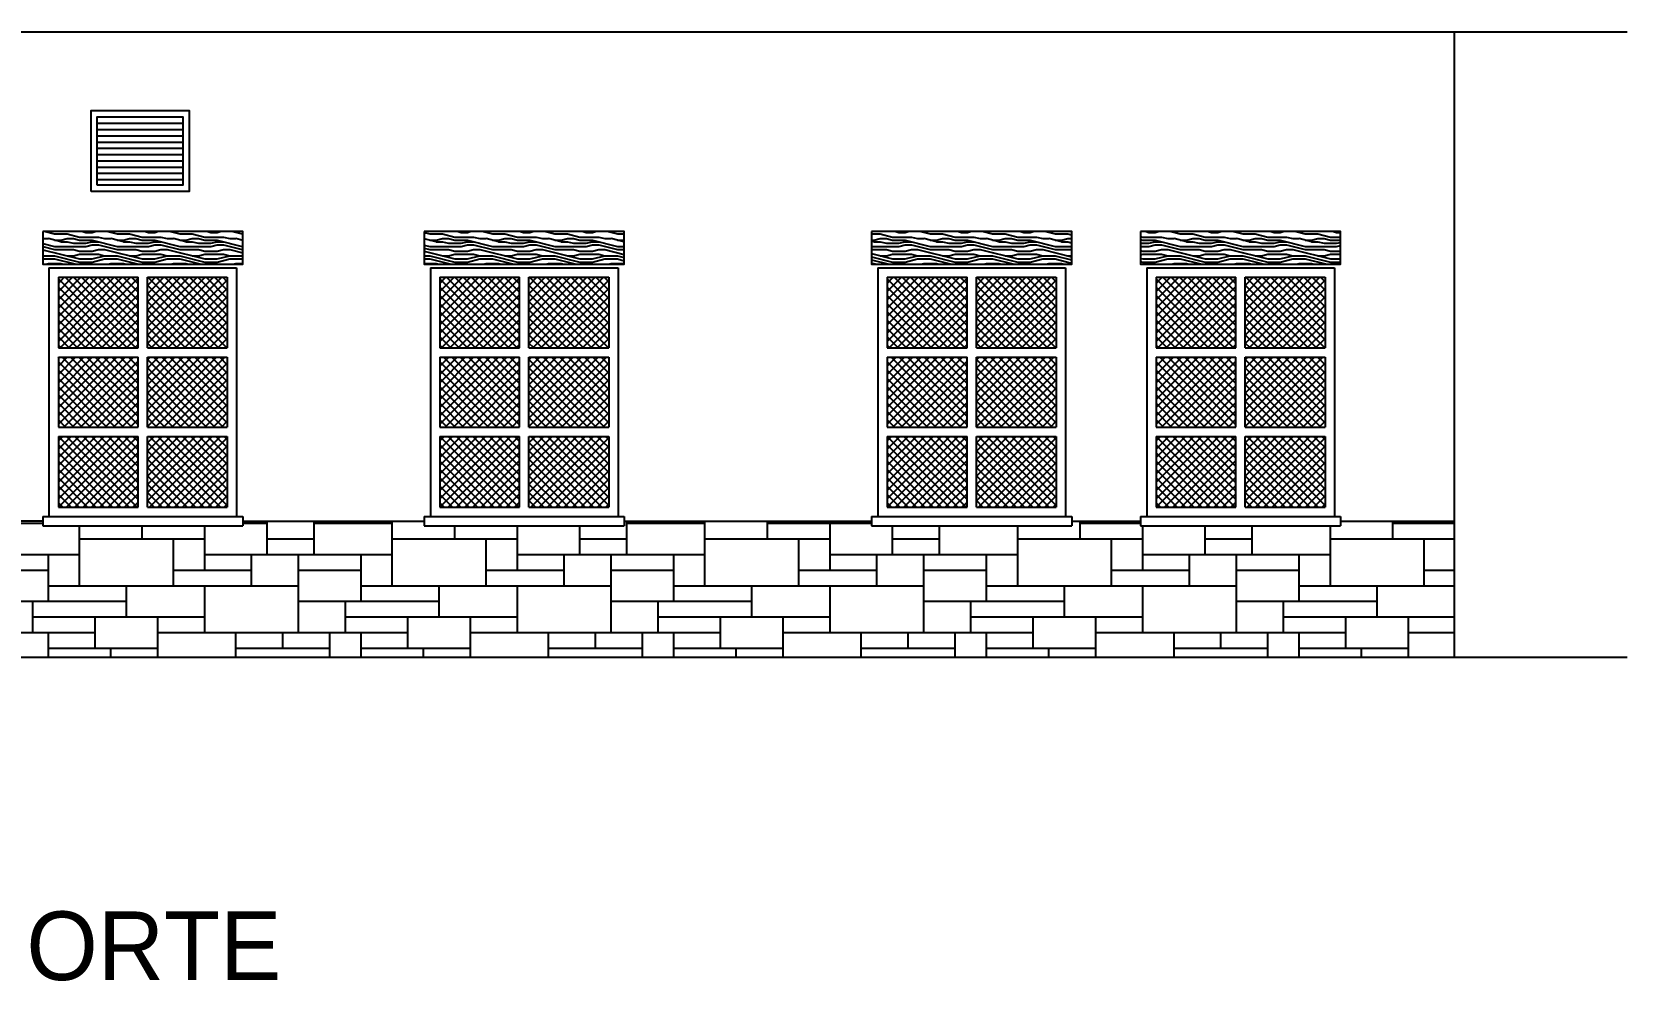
# Model space of a CAD drawing. Extents: x 33.7 to 63.4, y -76.7 to 11.5.
# Drawn here: x 46.79 to 56.99, y -3.28 to 2.79 of the extents above; entities that cross this region are included whole.
import ezdxf

# ---------------------------------------------------------------- set-up
doc = ezdxf.new("R2010")
doc.units = 0
doc.header["$LTSCALE"] = 0.375
doc.layers.get('0').update_dxf_attribs({"linetype": 'CONTINUOUS'})
for name, color, linetype in [('AUX', 7, 'CONTINUOUS'), ('CARPINTERIA', 44, 'CONTINUOUS'), ('COTAS', 2, 'CONTINUOUS'), ('MUROS', 3, 'CONTINUOUS'), ('TEXTOS', 2, 'CONTINUOUS'), ('TRAMAS', 252, 'CONTINUOUS')]:
    doc.layers.add(name, color=color, linetype=linetype)
doc.styles.add('SANSSERIF', font='UNIV.SHX')

# ---------------------------------------------------------------- blocks, each defined once
blk = doc.blocks.new('*X34')
at = {"color": 0}
for p, q in [((150.308, 136.254), (150.717, 136.664)), ((150.308, 136.307), (150.664, 136.664)), ((150.308, 136.36), (150.611, 136.664)), ((150.308, 136.413), (150.558, 136.664)), ((150.308, 136.466), (150.505, 136.664)), ((150.308, 136.519), (150.452, 136.664)), ((150.308, 136.572), (150.399, 136.664)), ((150.308, 136.625), (150.346, 136.664)), ((150.749, 136.212), (150.308, 136.654)), ((150.319, 136.212), (150.77, 136.664)), ((150.803, 136.212), (150.351, 136.664)), ((150.372, 136.212), (150.818, 136.658)), ((150.818, 136.25), (150.404, 136.664)), ((150.818, 136.303), (150.457, 136.664)), ((150.818, 136.356), (150.51, 136.664)), ((150.818, 136.409), (150.563, 136.664)), ((150.818, 136.462), (150.616, 136.664)), ((150.818, 136.515), (150.669, 136.664)), ((150.818, 136.568), (150.722, 136.664)), ((150.818, 136.621), (150.775, 136.664)), ((150.878, 136.241), (151.301, 136.664)), ((150.878, 136.294), (151.248, 136.664)), ((150.878, 136.347), (151.195, 136.664)), ((150.878, 136.4), (151.142, 136.664)), ((150.878, 136.453), (151.089, 136.664)), ((150.878, 136.506), (151.035, 136.664)), ((150.878, 136.559), (150.982, 136.664)), ((150.878, 136.612), (150.929, 136.664)), ((151.333, 136.212), (150.881, 136.664)), ((150.902, 136.212), (151.354, 136.664)), ((151.386, 136.212), (150.934, 136.664)), ((150.955, 136.212), (151.388, 136.645)), ((151.388, 136.263), (150.988, 136.664)), ((151.388, 136.316), (151.041, 136.664)), ((151.388, 136.369), (151.094, 136.664)), ((151.388, 136.422), (151.147, 136.664)), ((151.388, 136.475), (151.2, 136.664)), ((151.388, 136.528), (151.253, 136.664)), ((151.388, 136.581), (151.306, 136.664)), ((151.388, 136.634), (151.359, 136.664)), ((150.696, 136.212), (150.308, 136.601)), ((150.643, 136.212), (150.308, 136.548)), ((150.425, 136.212), (150.818, 136.605)), ((150.478, 136.212), (150.818, 136.552)), ((151.28, 136.212), (150.878, 136.614)), ((151.227, 136.212), (150.878, 136.561)), ((151.008, 136.212), (151.388, 136.592)), ((151.061, 136.212), (151.388, 136.539)), ((150.59, 136.212), (150.308, 136.495)), ((150.537, 136.212), (150.308, 136.442)), ((150.531, 136.212), (150.818, 136.499)), ((150.584, 136.212), (150.818, 136.446)), ((151.174, 136.212), (150.878, 136.508)), ((151.121, 136.212), (150.878, 136.455)), ((151.114, 136.212), (151.388, 136.486)), ((151.167, 136.212), (151.388, 136.433)), ((150.484, 136.212), (150.308, 136.389)), ((150.431, 136.212), (150.308, 136.336)), ((150.637, 136.212), (150.818, 136.393)), ((150.69, 136.212), (150.818, 136.34)), ((151.068, 136.212), (150.878, 136.402)), ((151.015, 136.212), (150.878, 136.349)), ((151.22, 136.212), (151.388, 136.379)), ((151.274, 136.212), (151.388, 136.326)), ((150.378, 136.212), (150.308, 136.283)), ((150.325, 136.212), (150.308, 136.23)), ((150.743, 136.212), (150.818, 136.287)), ((150.796, 136.212), (150.818, 136.234)), ((150.962, 136.212), (150.878, 136.296)), ((150.909, 136.212), (150.878, 136.243)), ((151.327, 136.212), (151.388, 136.273)), ((151.38, 136.212), (151.388, 136.22)), ((150.308, 135.724), (150.736, 136.152)), ((150.308, 135.777), (150.683, 136.152)), ((150.308, 135.83), (150.63, 136.152)), ((150.308, 135.883), (150.577, 136.152)), ((150.308, 135.936), (150.524, 136.152)), ((150.308, 135.989), (150.471, 136.152)), ((150.308, 136.042), (150.418, 136.152)), ((150.308, 136.095), (150.365, 136.152)), ((150.308, 136.148), (150.312, 136.152)), ((150.725, 135.706), (150.308, 136.123)), ((150.778, 135.706), (150.332, 136.152)), ((150.343, 135.706), (150.789, 136.152)), ((150.818, 135.72), (150.385, 136.152)), ((150.396, 135.706), (150.818, 136.128)), ((150.818, 135.773), (150.438, 136.152)), ((150.818, 135.826), (150.491, 136.152)), ((150.818, 135.879), (150.544, 136.152)), ((150.818, 135.932), (150.597, 136.152)), ((150.818, 135.985), (150.65, 136.152)), ((150.818, 136.038), (150.703, 136.152)), ((150.818, 136.091), (150.756, 136.152)), ((150.818, 136.144), (150.809, 136.152)), ((150.878, 135.976), (151.054, 136.152)), ((150.878, 136.029), (151.001, 136.152)), ((150.878, 136.082), (150.948, 136.152)), ((150.878, 136.135), (150.895, 136.152)), ((150.878, 135.923), (151.107, 136.152)), ((150.878, 135.869), (151.16, 136.152)), ((150.878, 135.816), (151.214, 136.152)), ((150.878, 135.763), (151.267, 136.152)), ((150.878, 135.71), (151.32, 136.152)), ((151.308, 135.706), (150.878, 136.137)), ((151.362, 135.706), (150.916, 136.152)), ((150.927, 135.706), (151.373, 136.152)), ((151.388, 135.733), (150.969, 136.152)), ((150.98, 135.706), (151.388, 136.114)), ((151.388, 135.786), (151.022, 136.152)), ((151.388, 135.839), (151.075, 136.152)), ((151.388, 135.892), (151.128, 136.152)), ((151.388, 135.945), (151.181, 136.152)), ((151.388, 135.998), (151.234, 136.152)), ((151.388, 136.051), (151.287, 136.152)), ((151.388, 136.104), (151.34, 136.152)), ((150.672, 135.706), (150.308, 136.07)), ((150.619, 135.706), (150.308, 136.017)), ((150.449, 135.706), (150.818, 136.075)), ((150.502, 135.706), (150.818, 136.022)), ((151.255, 135.706), (150.878, 136.084)), ((151.202, 135.706), (150.878, 136.031)), ((151.033, 135.706), (151.388, 136.061)), ((150.566, 135.706), (150.308, 135.964)), ((150.513, 135.706), (150.308, 135.911)), ((150.555, 135.706), (150.818, 135.969)), ((150.608, 135.706), (150.818, 135.916)), ((151.149, 135.706), (150.878, 135.978)), ((151.096, 135.706), (150.878, 135.925)), ((151.086, 135.706), (151.388, 136.008)), ((151.139, 135.706), (151.388, 135.955)), ((150.46, 135.706), (150.308, 135.858)), ((150.661, 135.706), (150.818, 135.863)), ((150.714, 135.706), (150.818, 135.809)), ((151.043, 135.706), (150.878, 135.872)), ((150.99, 135.706), (150.878, 135.819)), ((151.192, 135.706), (151.388, 135.902)), ((151.245, 135.706), (151.388, 135.849)), ((150.407, 135.706), (150.308, 135.805)), ((150.354, 135.706), (150.308, 135.752)), ((150.768, 135.706), (150.818, 135.756)), ((150.937, 135.706), (150.878, 135.766)), ((150.884, 135.706), (150.878, 135.713)), ((151.298, 135.706), (151.388, 135.796)), ((151.351, 135.706), (151.388, 135.743)), ((150.308, 135.406), (150.548, 135.646)), ((150.308, 135.459), (150.495, 135.646)), ((150.308, 135.512), (150.442, 135.646)), ((150.308, 135.565), (150.389, 135.646)), ((150.308, 135.618), (150.336, 135.646)), ((150.308, 135.353), (150.601, 135.646)), ((150.308, 135.299), (150.654, 135.646)), ((150.308, 135.246), (150.708, 135.646)), ((150.308, 135.193), (150.761, 135.646)), ((150.76, 135.194), (150.308, 135.646)), ((150.361, 135.194), (150.814, 135.646)), ((150.813, 135.194), (150.361, 135.646)), ((150.818, 135.242), (150.414, 135.646)), ((150.818, 135.295), (150.467, 135.646)), ((150.818, 135.348), (150.52, 135.646)), ((150.818, 135.401), (150.573, 135.646)), ((150.818, 135.454), (150.626, 135.646)), ((150.818, 135.507), (150.679, 135.646)), ((150.818, 135.56), (150.732, 135.646)), ((150.818, 135.613), (150.785, 135.646)), ((150.878, 135.604), (150.92, 135.646)), ((150.878, 135.551), (150.973, 135.646)), ((150.878, 135.498), (151.026, 135.646)), ((150.878, 135.445), (151.079, 135.646)), ((150.878, 135.392), (151.132, 135.646)), ((150.878, 135.339), (151.185, 135.646)), ((150.878, 135.286), (151.238, 135.646)), ((150.878, 135.233), (151.291, 135.646)), ((151.291, 135.194), (150.878, 135.606)), ((150.891, 135.194), (151.344, 135.646)), ((151.344, 135.194), (150.891, 135.646)), ((151.388, 135.203), (150.944, 135.646)), ((150.944, 135.194), (151.388, 135.637)), ((151.388, 135.256), (150.997, 135.646)), ((151.388, 135.309), (151.05, 135.646)), ((151.388, 135.362), (151.103, 135.646)), ((151.388, 135.415), (151.156, 135.646)), ((151.388, 135.468), (151.209, 135.646)), ((151.388, 135.521), (151.262, 135.646)), ((151.388, 135.574), (151.315, 135.646)), ((151.388, 135.627), (151.368, 135.646)), ((150.707, 135.194), (150.308, 135.593)), ((150.654, 135.194), (150.308, 135.54)), ((150.414, 135.194), (150.818, 135.597)), ((150.467, 135.194), (150.818, 135.544)), ((151.238, 135.194), (150.878, 135.553)), ((150.997, 135.194), (151.388, 135.584)), ((151.05, 135.194), (151.388, 135.531)), ((150.601, 135.194), (150.308, 135.487)), ((150.548, 135.194), (150.308, 135.434)), ((150.52, 135.194), (150.818, 135.491)), ((150.573, 135.194), (150.818, 135.438)), ((151.185, 135.194), (150.878, 135.5)), ((151.132, 135.194), (150.878, 135.447)), ((151.103, 135.194), (151.388, 135.478)), ((151.156, 135.194), (151.388, 135.425)), ((150.495, 135.194), (150.308, 135.381)), ((150.442, 135.194), (150.308, 135.328)), ((150.626, 135.194), (150.818, 135.385)), ((150.679, 135.194), (150.818, 135.332)), ((151.079, 135.194), (150.878, 135.394)), ((151.026, 135.194), (150.878, 135.341)), ((151.21, 135.194), (151.388, 135.372)), ((151.263, 135.194), (151.388, 135.319)), ((150.389, 135.194), (150.308, 135.275)), ((150.336, 135.194), (150.308, 135.222)), ((150.732, 135.194), (150.818, 135.279)), ((150.785, 135.194), (150.818, 135.226)), ((150.973, 135.194), (150.878, 135.288)), ((150.92, 135.194), (150.878, 135.235)), ((151.316, 135.194), (151.388, 135.266)), ((151.369, 135.194), (151.388, 135.213))]:
    blk.add_line(p, q, dxfattribs=at)
blk = doc.blocks.new('*X42')
at = {"color": 0}
for p, q in [((161.72, 127.3), (161.964, 127.3)), ((162.2, 126.9), (162.2, 127.283)), ((162.6, 127.2), (162.6, 127.283)), ((163, 127), (163, 127.283)), ((163.244, 127.3), (163.4, 127.3)), ((163.4, 127.1), (163.4, 127.313)), ((163.7, 127.1), (163.7, 127.313)), ((163.7, 127.3), (164.2, 127.3)), ((164.2, 126.9), (164.2, 127.313)), ((164.6, 127.2), (164.6, 127.283)), ((165, 127), (165, 127.283)), ((165.4, 127.1), (165.4, 127.283)), ((165.7, 127.1), (165.7, 127.313)), ((165.7, 127.3), (166.2, 127.3)), ((166.2, 126.9), (166.2, 127.313)), ((166.6, 127.2), (166.6, 127.313)), ((166.6, 127.3), (167.265, 127.3)), ((166.8, 127.3), (166.8, 127.313)), ((167, 127), (167, 127.3)), ((167.4, 127.1), (167.4, 127.283)), ((167.7, 127.1), (167.7, 127.283)), ((168.2, 126.9), (168.2, 127.283)), ((168.6, 127.2), (168.6, 127.313)), ((168.6, 127.3), (168.985, 127.3)), ((168.8, 127.3), (168.8, 127.313)), ((169, 127), (169, 127.283)), ((169.4, 127.1), (169.4, 127.283)), ((169.7, 127.1), (169.7, 127.283)), ((170.2, 126.9), (170.2, 127.283)), ((170.6, 127.2), (170.6, 127.313)), ((170.6, 127.3), (170.993, 127.3)), ((170.8, 127.3), (170.8, 127.313)), ((162.2, 127.2), (163, 127.2)), ((162.8, 126.9), (162.8, 127.2)), ((163.4, 127.2), (163.7, 127.2)), ((164.2, 127.2), (165, 127.2)), ((164.8, 126.9), (164.8, 127.2)), ((165.4, 127.2), (165.7, 127.2)), ((166.2, 127.2), (167, 127.2)), ((166.8, 126.9), (166.8, 127.2)), ((167.4, 127.2), (167.7, 127.2)), ((168.2, 127.2), (169, 127.2)), ((168.8, 126.9), (168.8, 127.2)), ((169.4, 127.2), (169.7, 127.2)), ((170.2, 127.2), (170.993, 127.2)), ((170.8, 126.9), (170.8, 127.2)), ((161.72, 127.1), (162.2, 127.1)), ((162, 126.8), (162, 127.1)), ((163, 127.1), (164.2, 127.1)), ((163.3, 126.9), (163.3, 127.1)), ((163.6, 126.6), (163.6, 127.1)), ((164, 126.8), (164, 127.1)), ((165, 127.1), (166.2, 127.1)), ((165.3, 126.9), (165.3, 127.1)), ((165.6, 126.6), (165.6, 127.1)), ((166, 126.8), (166, 127.1)), ((167, 127.1), (168.2, 127.1)), ((167.3, 126.9), (167.3, 127.1)), ((167.6, 126.6), (167.6, 127.1)), ((168, 126.8), (168, 127.1)), ((169, 127.1), (170.2, 127.1)), ((169.3, 126.9), (169.3, 127.1)), ((169.6, 126.6), (169.6, 127.1)), ((170, 126.8), (170, 127.1)), ((161.72, 127), (162, 127)), ((162.8, 127), (163.3, 127)), ((163.6, 127), (164, 127)), ((164.8, 127), (165.3, 127)), ((165.6, 127), (166, 127)), ((166.8, 127), (167.3, 127)), ((167.6, 127), (168, 127)), ((168.8, 127), (169.3, 127)), ((169.6, 127), (170, 127)), ((170.8, 127), (170.993, 127)), ((162, 126.9), (163.6, 126.9)), ((162.5, 126.7), (162.5, 126.9)), ((163, 126.6), (163, 126.9)), ((164, 126.9), (165.6, 126.9)), ((164.5, 126.7), (164.5, 126.9)), ((165, 126.6), (165, 126.9)), ((166, 126.9), (167.6, 126.9)), ((166.5, 126.7), (166.5, 126.9)), ((167, 126.6), (167, 126.9)), ((168, 126.9), (169.6, 126.9)), ((168.5, 126.7), (168.5, 126.9)), ((169, 126.6), (169, 126.9)), ((170, 126.9), (170.993, 126.9)), ((170.5, 126.7), (170.5, 126.9)), ((161.72, 126.8), (162.5, 126.8)), ((161.9, 126.6), (161.9, 126.8)), ((163.6, 126.8), (164.5, 126.8)), ((163.9, 126.6), (163.9, 126.8)), ((165.6, 126.8), (166.5, 126.8)), ((165.9, 126.6), (165.9, 126.8)), ((167.6, 126.8), (168.5, 126.8)), ((167.9, 126.6), (167.9, 126.8)), ((169.6, 126.8), (170.5, 126.8)), ((169.9, 126.6), (169.9, 126.8)), ((161.9, 126.7), (163, 126.7)), ((162.3, 126.5), (162.3, 126.7)), ((162.7, 126.443), (162.7, 126.7)), ((163.9, 126.7), (165, 126.7)), ((164.3, 126.5), (164.3, 126.7)), ((164.7, 126.443), (164.7, 126.7)), ((165.9, 126.7), (167, 126.7)), ((166.3, 126.5), (166.3, 126.7)), ((166.7, 126.443), (166.7, 126.7)), ((167.9, 126.7), (169, 126.7)), ((168.3, 126.5), (168.3, 126.7)), ((168.7, 126.443), (168.7, 126.7)), ((169.9, 126.7), (170.993, 126.7)), ((170.3, 126.5), (170.3, 126.7)), ((170.7, 126.443), (170.7, 126.7)), ((161.72, 126.6), (162.3, 126.6)), ((161.8, 126.507), (161.8, 126.6)), ((162, 126.443), (162, 126.6)), ((162.7, 126.6), (164.3, 126.6)), ((163.2, 126.443), (163.2, 126.6)), ((163.5, 126.5), (163.5, 126.6)), ((163.8, 126.443), (163.8, 126.6)), ((164, 126.443), (164, 126.6)), ((164.7, 126.6), (166.3, 126.6)), ((165.2, 126.443), (165.2, 126.6)), ((165.5, 126.5), (165.5, 126.6)), ((165.8, 126.443), (165.8, 126.6)), ((166, 126.443), (166, 126.6)), ((166.7, 126.6), (168.3, 126.6)), ((167.2, 126.443), (167.2, 126.6)), ((167.5, 126.5), (167.5, 126.6)), ((167.8, 126.443), (167.8, 126.6)), ((168, 126.443), (168, 126.6)), ((168.7, 126.6), (170.3, 126.6)), ((169.2, 126.443), (169.2, 126.6)), ((169.5, 126.5), (169.5, 126.6)), ((169.8, 126.443), (169.8, 126.6)), ((170, 126.443), (170, 126.6)), ((170.7, 126.6), (170.993, 126.6)), ((162, 126.5), (162.7, 126.5)), ((162.4, 126.443), (162.4, 126.5)), ((163.2, 126.5), (163.8, 126.5)), ((164, 126.5), (164.7, 126.5)), ((164.4, 126.443), (164.4, 126.5)), ((165.2, 126.5), (165.8, 126.5)), ((166, 126.5), (166.7, 126.5)), ((166.4, 126.443), (166.4, 126.5)), ((167.2, 126.5), (167.8, 126.5)), ((168, 126.5), (168.7, 126.5)), ((168.4, 126.443), (168.4, 126.5)), ((169.2, 126.5), (169.8, 126.5)), ((170, 126.5), (170.7, 126.5)), ((170.4, 126.443), (170.4, 126.5))]:
    blk.add_line(p, q, dxfattribs=at)
blk = doc.blocks.new('*X46')
at = {"color": 0}
for p, q in [((164.404, 129.159), (164.44, 129.15)), ((164.48, 129.1), (164.404, 129.119)), ((164.404, 129.079), (164.44, 129.07)), ((164.44, 129.15), (164.52, 129.15)), ((164.44, 129.11), (164.48, 129.11)), ((164.48, 129.11), (164.52, 129.12)), ((164.48, 129.1), (164.52, 129.1)), ((164.52, 129.15), (164.6, 129.13)), ((164.52, 129.12), (164.56, 129.12)), ((164.52, 129.1), (164.56, 129.09)), ((164.56, 129.12), (164.6, 129.11)), ((164.56, 129.09), (164.64, 129.09)), ((164.6, 129.13), (164.72, 129.13)), ((164.6, 129.11), (164.68, 129.11)), ((164.621, 129.165), (164.64, 129.16)), ((164.64, 129.16), (164.68, 129.16)), ((164.64, 129.09), (164.68, 129.1)), ((164.64, 129.07), (164.68, 129.08)), ((164.68, 129.16), (164.699, 129.165)), ((164.68, 129.11), (164.84, 129.07)), ((164.68, 129.1), (164.72, 129.1)), ((164.68, 129.08), (164.72, 129.08)), ((164.72, 129.13), (164.76, 129.12)), ((164.72, 129.08), (164.84, 129.05)), ((164.76, 129.12), (164.8, 129.12)), ((164.781, 129.165), (164.84, 129.15)), ((164.88, 129.1), (164.8, 129.12)), ((164.84, 129.15), (164.92, 129.15)), ((164.84, 129.11), (164.88, 129.11)), ((164.88, 129.11), (164.92, 129.12)), ((164.88, 129.1), (164.92, 129.1)), ((164.92, 129.15), (165, 129.13)), ((164.92, 129.12), (164.96, 129.12)), ((164.92, 129.1), (164.96, 129.09)), ((164.96, 129.12), (165, 129.11)), ((164.96, 129.09), (165.04, 129.09)), ((165, 129.13), (165.12, 129.13)), ((165, 129.11), (165.08, 129.11)), ((165.021, 129.165), (165.04, 129.16)), ((165.04, 129.16), (165.08, 129.16)), ((165.04, 129.09), (165.08, 129.1)), ((165.04, 129.07), (165.08, 129.08)), ((165.08, 129.16), (165.099, 129.165)), ((165.08, 129.11), (165.24, 129.07)), ((165.08, 129.1), (165.12, 129.1)), ((165.08, 129.08), (165.12, 129.08)), ((165.12, 129.13), (165.16, 129.12)), ((165.12, 129.08), (165.24, 129.05)), ((165.16, 129.12), (165.2, 129.12)), ((165.181, 129.165), (165.24, 129.15)), ((165.28, 129.1), (165.2, 129.12)), ((165.24, 129.15), (165.32, 129.15)), ((165.24, 129.11), (165.28, 129.11)), ((165.28, 129.11), (165.32, 129.12)), ((165.28, 129.1), (165.32, 129.1)), ((165.32, 129.15), (165.4, 129.13)), ((165.32, 129.12), (165.36, 129.12)), ((165.32, 129.1), (165.36, 129.09)), ((165.36, 129.12), (165.4, 129.11)), ((165.36, 129.09), (165.44, 129.09)), ((165.4, 129.13), (165.52, 129.13)), ((165.4, 129.11), (165.48, 129.11)), ((165.421, 129.165), (165.44, 129.16)), ((165.44, 129.16), (165.48, 129.16)), ((165.44, 129.09), (165.48, 129.1)), ((165.44, 129.07), (165.48, 129.08)), ((165.48, 129.16), (165.499, 129.165)), ((165.48, 129.11), (165.64, 129.07)), ((165.48, 129.1), (165.52, 129.1)), ((165.48, 129.08), (165.52, 129.08)), ((165.52, 129.13), (165.56, 129.12)), ((165.52, 129.08), (165.64, 129.05)), ((165.56, 129.12), (165.6, 129.12)), ((165.581, 129.165), (165.64, 129.15)), ((165.68, 129.1), (165.6, 129.12)), ((165.64, 129.15), (165.684, 129.15)), ((165.64, 129.11), (165.68, 129.11)), ((165.68, 129.11), (165.684, 129.111)), ((165.68, 129.1), (165.684, 129.1)), ((167.265, 129.15), (167.32, 129.15)), ((167.265, 129.11), (167.28, 129.11)), ((167.28, 129.1), (167.265, 129.104)), ((167.28, 129.11), (167.32, 129.12)), ((167.28, 129.1), (167.32, 129.1)), ((167.32, 129.15), (167.4, 129.13)), ((167.32, 129.12), (167.36, 129.12)), ((167.32, 129.1), (167.36, 129.09)), ((167.36, 129.12), (167.4, 129.11)), ((167.36, 129.09), (167.44, 129.09)), ((167.4, 129.13), (167.52, 129.13)), ((167.4, 129.11), (167.48, 129.11)), ((167.421, 129.165), (167.44, 129.16)), ((167.44, 129.16), (167.48, 129.16)), ((167.44, 129.09), (167.48, 129.1)), ((167.44, 129.07), (167.48, 129.08)), ((167.48, 129.16), (167.499, 129.165)), ((167.48, 129.11), (167.64, 129.07)), ((167.48, 129.1), (167.52, 129.1)), ((167.48, 129.08), (167.52, 129.08)), ((167.52, 129.13), (167.56, 129.12)), ((167.52, 129.08), (167.64, 129.05)), ((167.56, 129.12), (167.6, 129.12)), ((167.581, 129.165), (167.64, 129.15)), ((167.68, 129.1), (167.6, 129.12)), ((167.64, 129.15), (167.72, 129.15)), ((167.64, 129.11), (167.68, 129.11)), ((167.68, 129.11), (167.72, 129.12)), ((167.68, 129.1), (167.72, 129.1)), ((167.72, 129.15), (167.8, 129.13)), ((167.72, 129.12), (167.76, 129.12)), ((167.72, 129.1), (167.76, 129.09)), ((167.76, 129.12), (167.8, 129.11)), ((167.76, 129.09), (167.84, 129.09)), ((167.8, 129.13), (167.92, 129.13)), ((167.8, 129.11), (167.88, 129.11)), ((167.821, 129.165), (167.84, 129.16)), ((167.84, 129.16), (167.88, 129.16)), ((167.84, 129.09), (167.88, 129.1)), ((167.84, 129.07), (167.88, 129.08)), ((167.88, 129.16), (167.899, 129.165)), ((167.88, 129.11), (168.04, 129.07)), ((167.88, 129.1), (167.92, 129.1)), ((167.88, 129.08), (167.92, 129.08)), ((167.92, 129.13), (167.96, 129.12)), ((167.92, 129.08), (168.04, 129.05)), ((167.96, 129.12), (168, 129.12)), ((167.981, 129.165), (168.04, 129.15)), ((168.08, 129.1), (168, 129.12)), ((168.04, 129.15), (168.12, 129.15)), ((168.04, 129.11), (168.08, 129.11)), ((168.08, 129.11), (168.12, 129.12)), ((168.08, 129.1), (168.12, 129.1)), ((168.12, 129.15), (168.2, 129.13)), ((168.12, 129.12), (168.16, 129.12)), ((168.12, 129.1), (168.16, 129.09)), ((168.16, 129.12), (168.2, 129.11)), ((168.16, 129.09), (168.24, 129.09)), ((168.2, 129.13), (168.32, 129.13)), ((168.2, 129.11), (168.28, 129.11)), ((168.221, 129.165), (168.24, 129.16)), ((168.24, 129.16), (168.28, 129.16)), ((168.24, 129.09), (168.28, 129.1)), ((168.24, 129.07), (168.28, 129.08)), ((168.28, 129.16), (168.299, 129.165)), ((168.28, 129.11), (168.44, 129.07)), ((168.28, 129.1), (168.32, 129.1)), ((168.28, 129.08), (168.32, 129.08)), ((168.32, 129.13), (168.36, 129.12)), ((168.32, 129.08), (168.44, 129.05)), ((168.36, 129.12), (168.4, 129.12)), ((168.381, 129.165), (168.44, 129.15)), ((168.48, 129.1), (168.4, 129.12)), ((168.44, 129.15), (168.52, 129.15)), ((168.44, 129.11), (168.48, 129.11)), ((168.48, 129.11), (168.52, 129.12)), ((168.48, 129.1), (168.52, 129.1)), ((168.52, 129.15), (168.545, 129.144)), ((168.52, 129.12), (168.545, 129.12)), ((168.52, 129.1), (168.545, 129.094)), ((168.985, 129.134), (169, 129.13)), ((168.985, 129.114), (169, 129.11)), ((168.985, 129.09), (169.04, 129.09)), ((169, 129.13), (169.12, 129.13)), ((169, 129.11), (169.08, 129.11)), ((169.021, 129.165), (169.04, 129.16)), ((169.04, 129.16), (169.08, 129.16)), ((169.04, 129.09), (169.08, 129.1)), ((169.04, 129.07), (169.08, 129.08)), ((169.08, 129.16), (169.099, 129.165)), ((169.08, 129.11), (169.24, 129.07)), ((169.08, 129.1), (169.12, 129.1)), ((169.08, 129.08), (169.12, 129.08)), ((169.12, 129.13), (169.16, 129.12)), ((169.12, 129.08), (169.24, 129.05)), ((169.16, 129.12), (169.2, 129.12)), ((169.181, 129.165), (169.24, 129.15)), ((169.28, 129.1), (169.2, 129.12)), ((169.24, 129.15), (169.32, 129.15)), ((169.24, 129.11), (169.28, 129.11)), ((169.28, 129.11), (169.32, 129.12)), ((169.28, 129.1), (169.32, 129.1)), ((169.32, 129.15), (169.4, 129.13)), ((169.32, 129.12), (169.36, 129.12)), ((169.32, 129.1), (169.36, 129.09)), ((169.36, 129.12), (169.4, 129.11)), ((169.36, 129.09), (169.44, 129.09)), ((169.4, 129.13), (169.52, 129.13)), ((169.4, 129.11), (169.48, 129.11)), ((169.421, 129.165), (169.44, 129.16)), ((169.44, 129.16), (169.48, 129.16)), ((169.44, 129.09), (169.48, 129.1)), ((169.44, 129.07), (169.48, 129.08)), ((169.48, 129.16), (169.499, 129.165)), ((169.48, 129.11), (169.64, 129.07)), ((169.48, 129.1), (169.52, 129.1)), ((169.48, 129.08), (169.52, 129.08)), ((169.52, 129.13), (169.56, 129.12)), ((169.52, 129.08), (169.64, 129.05)), ((169.56, 129.12), (169.6, 129.12)), ((169.581, 129.165), (169.64, 129.15)), ((169.68, 129.1), (169.6, 129.12)), ((169.64, 129.15), (169.72, 129.15)), ((169.64, 129.11), (169.68, 129.11)), ((169.68, 129.11), (169.72, 129.12)), ((169.68, 129.1), (169.72, 129.1)), ((169.72, 129.15), (169.8, 129.13)), ((169.72, 129.12), (169.76, 129.12)), ((169.72, 129.1), (169.76, 129.09)), ((169.76, 129.12), (169.8, 129.11)), ((169.76, 129.09), (169.84, 129.09)), ((169.8, 129.13), (169.92, 129.13)), ((169.8, 129.11), (169.88, 129.11)), ((169.821, 129.165), (169.84, 129.16)), ((169.84, 129.16), (169.88, 129.16)), ((169.84, 129.09), (169.88, 129.1)), ((169.84, 129.07), (169.88, 129.08)), ((169.88, 129.16), (169.899, 129.165)), ((169.88, 129.11), (170.04, 129.07)), ((169.88, 129.1), (169.92, 129.1)), ((169.88, 129.08), (169.92, 129.08)), ((169.92, 129.13), (169.96, 129.12)), ((169.92, 129.08), (170.04, 129.05)), ((169.96, 129.12), (170, 129.12)), ((169.981, 129.165), (170.04, 129.15)), ((170.08, 129.1), (170, 129.12)), ((170.04, 129.15), (170.12, 129.15)), ((170.04, 129.11), (170.08, 129.11)), ((170.08, 129.11), (170.12, 129.12)), ((170.08, 129.1), (170.12, 129.1)), ((170.12, 129.15), (170.2, 129.13)), ((170.12, 129.12), (170.16, 129.12)), ((170.12, 129.1), (170.16, 129.09)), ((170.16, 129.12), (170.2, 129.11)), ((170.16, 129.09), (170.24, 129.09)), ((170.2, 129.13), (170.265, 129.13)), ((170.2, 129.11), (170.265, 129.11)), ((170.221, 129.165), (170.24, 129.16)), ((170.24, 129.16), (170.265, 129.16)), ((170.24, 129.09), (170.265, 129.096)), ((170.24, 129.07), (170.265, 129.076)), ((164.404, 129.059), (164.44, 129.05)), ((164.404, 129.039), (164.6, 128.99)), ((164.404, 129.01), (164.44, 129.01)), ((164.404, 128.99), (164.44, 128.99)), ((164.44, 129.07), (164.64, 129.07)), ((164.44, 129.05), (164.56, 129.05)), ((164.44, 129.01), (164.6, 128.97)), ((164.44, 128.99), (164.577, 128.956)), ((164.52, 129.01), (164.56, 129.01)), ((164.56, 129.05), (164.6, 129.04)), ((164.56, 129.05), (164.6, 129.04)), ((164.56, 129.01), (164.6, 129.02)), ((164.6, 129.04), (164.68, 129.04)), ((164.6, 129.02), (164.72, 129.02)), ((164.6, 128.99), (164.68, 128.99)), ((164.68, 129.04), (164.72, 129.05)), ((164.68, 128.99), (164.76, 129.01)), ((164.68, 128.97), (164.76, 128.99)), ((164.72, 129.05), (164.76, 129.05)), ((164.72, 129.02), (164.76, 129.01)), ((164.76, 129.05), (165, 128.99)), ((164.76, 129.01), (164.84, 129.01)), ((164.76, 128.99), (164.84, 128.99)), ((164.84, 129.07), (165.04, 129.07)), ((164.84, 129.05), (164.96, 129.05)), ((164.84, 129.01), (165, 128.97)), ((164.84, 128.99), (164.977, 128.956)), ((164.92, 129.01), (164.96, 129.01)), ((164.96, 129.05), (165, 129.04)), ((164.96, 129.05), (165, 129.04)), ((164.96, 129.01), (165, 129.02)), ((165, 129.04), (165.08, 129.04)), ((165, 129.02), (165.12, 129.02)), ((165, 128.99), (165.08, 128.99)), ((165.08, 129.04), (165.12, 129.05)), ((165.08, 128.99), (165.16, 129.01)), ((165.08, 128.97), (165.16, 128.99)), ((165.12, 129.05), (165.16, 129.05)), ((165.12, 129.02), (165.16, 129.01)), ((165.16, 129.05), (165.4, 128.99)), ((165.16, 129.01), (165.24, 129.01)), ((165.16, 128.99), (165.24, 128.99)), ((165.24, 129.07), (165.44, 129.07)), ((165.24, 129.05), (165.36, 129.05)), ((165.24, 129.01), (165.4, 128.97)), ((165.24, 128.99), (165.377, 128.956)), ((165.32, 129.01), (165.36, 129.01)), ((165.36, 129.05), (165.4, 129.04)), ((165.36, 129.05), (165.4, 129.04)), ((165.36, 129.01), (165.4, 129.02)), ((165.4, 129.04), (165.48, 129.04)), ((165.4, 129.02), (165.52, 129.02)), ((165.4, 128.99), (165.48, 128.99)), ((165.48, 129.04), (165.52, 129.05)), ((165.48, 128.99), (165.56, 129.01)), ((165.48, 128.97), (165.56, 128.99)), ((165.52, 129.05), (165.56, 129.05)), ((165.52, 129.02), (165.56, 129.01)), ((165.56, 129.05), (165.684, 129.019)), ((165.56, 129.01), (165.64, 129.01)), ((165.56, 128.99), (165.64, 128.99)), ((165.64, 129.07), (165.684, 129.07)), ((165.64, 129.05), (165.684, 129.05)), ((165.64, 129.01), (165.684, 128.999)), ((165.64, 128.99), (165.684, 128.979)), ((167.265, 129.07), (167.44, 129.07)), ((167.265, 129.05), (167.36, 129.05)), ((167.265, 129.024), (167.4, 128.99)), ((167.265, 129.004), (167.4, 128.97)), ((167.265, 128.984), (167.377, 128.956)), ((167.32, 129.01), (167.36, 129.01)), ((167.36, 129.05), (167.4, 129.04)), ((167.36, 129.05), (167.4, 129.04)), ((167.36, 129.01), (167.4, 129.02)), ((167.4, 129.04), (167.48, 129.04)), ((167.4, 129.02), (167.52, 129.02)), ((167.4, 128.99), (167.48, 128.99)), ((167.48, 129.04), (167.52, 129.05)), ((167.48, 128.99), (167.56, 129.01)), ((167.48, 128.97), (167.56, 128.99)), ((167.52, 129.05), (167.56, 129.05)), ((167.52, 129.02), (167.56, 129.01)), ((167.56, 129.05), (167.8, 128.99)), ((167.56, 129.01), (167.64, 129.01)), ((167.56, 128.99), (167.64, 128.99)), ((167.64, 129.07), (167.84, 129.07)), ((167.64, 129.05), (167.76, 129.05)), ((167.64, 129.01), (167.8, 128.97)), ((167.64, 128.99), (167.777, 128.956)), ((167.72, 129.01), (167.76, 129.01)), ((167.76, 129.05), (167.8, 129.04)), ((167.76, 129.05), (167.8, 129.04)), ((167.76, 129.01), (167.8, 129.02)), ((167.8, 129.04), (167.88, 129.04)), ((167.8, 129.02), (167.92, 129.02)), ((167.8, 128.99), (167.88, 128.99)), ((167.88, 129.04), (167.92, 129.05)), ((167.88, 128.99), (167.96, 129.01)), ((167.88, 128.97), (167.96, 128.99)), ((167.92, 129.05), (167.96, 129.05)), ((167.92, 129.02), (167.96, 129.01)), ((167.96, 129.05), (168.2, 128.99)), ((167.96, 129.01), (168.04, 129.01)), ((167.96, 128.99), (168.04, 128.99)), ((168.04, 129.07), (168.24, 129.07)), ((168.04, 129.05), (168.16, 129.05)), ((168.04, 129.01), (168.2, 128.97)), ((168.04, 128.99), (168.177, 128.956)), ((168.12, 129.01), (168.16, 129.01)), ((168.16, 129.05), (168.2, 129.04)), ((168.16, 129.05), (168.2, 129.04)), ((168.16, 129.01), (168.2, 129.02)), ((168.2, 129.04), (168.28, 129.04)), ((168.2, 129.02), (168.32, 129.02)), ((168.2, 128.99), (168.28, 128.99)), ((168.28, 129.04), (168.32, 129.05)), ((168.28, 128.99), (168.36, 129.01)), ((168.28, 128.97), (168.36, 128.99)), ((168.32, 129.05), (168.36, 129.05)), ((168.32, 129.02), (168.36, 129.01)), ((168.36, 129.05), (168.545, 129.004)), ((168.36, 129.01), (168.44, 129.01)), ((168.36, 128.99), (168.44, 128.99)), ((168.44, 129.07), (168.545, 129.07)), ((168.44, 129.05), (168.545, 129.05)), ((168.44, 129.01), (168.545, 128.984)), ((168.44, 128.99), (168.545, 128.964)), ((168.52, 129.01), (168.545, 129.01)), ((168.985, 129.07), (169.04, 129.07)), ((168.985, 129.044), (169, 129.04)), ((168.985, 129.044), (169, 129.04)), ((168.985, 129.016), (169, 129.02)), ((168.985, 128.994), (169, 128.99)), ((168.985, 128.974), (169, 128.97)), ((169, 129.04), (169.08, 129.04)), ((169, 129.02), (169.12, 129.02)), ((169, 128.99), (169.08, 128.99)), ((169.08, 129.04), (169.12, 129.05)), ((169.08, 128.99), (169.16, 129.01)), ((169.08, 128.97), (169.16, 128.99)), ((169.12, 129.05), (169.16, 129.05)), ((169.12, 129.02), (169.16, 129.01)), ((169.16, 129.05), (169.4, 128.99)), ((169.16, 129.01), (169.24, 129.01)), ((169.16, 128.99), (169.24, 128.99)), ((169.24, 129.07), (169.44, 129.07)), ((169.24, 129.05), (169.36, 129.05)), ((169.24, 129.01), (169.4, 128.97)), ((169.24, 128.99), (169.377, 128.956)), ((169.32, 129.01), (169.36, 129.01)), ((169.36, 129.05), (169.4, 129.04)), ((169.36, 129.05), (169.4, 129.04)), ((169.36, 129.01), (169.4, 129.02)), ((169.4, 129.04), (169.48, 129.04)), ((169.4, 129.02), (169.52, 129.02)), ((169.4, 128.99), (169.48, 128.99)), ((169.48, 129.04), (169.52, 129.05)), ((169.48, 128.99), (169.56, 129.01)), ((169.48, 128.97), (169.56, 128.99)), ((169.52, 129.05), (169.56, 129.05)), ((169.52, 129.02), (169.56, 129.01)), ((169.56, 129.05), (169.8, 128.99)), ((169.56, 129.01), (169.64, 129.01)), ((169.56, 128.99), (169.64, 128.99)), ((169.64, 129.07), (169.84, 129.07)), ((169.64, 129.05), (169.76, 129.05)), ((169.64, 129.01), (169.8, 128.97)), ((169.64, 128.99), (169.777, 128.956)), ((169.72, 129.01), (169.76, 129.01)), ((169.76, 129.05), (169.8, 129.04)), ((169.76, 129.05), (169.8, 129.04)), ((169.76, 129.01), (169.8, 129.02)), ((169.8, 129.04), (169.88, 129.04)), ((169.8, 129.02), (169.92, 129.02)), ((169.8, 128.99), (169.88, 128.99)), ((169.88, 129.04), (169.92, 129.05)), ((169.88, 128.99), (169.96, 129.01)), ((169.88, 128.97), (169.96, 128.99)), ((169.92, 129.05), (169.96, 129.05)), ((169.92, 129.02), (169.96, 129.01)), ((169.96, 129.05), (170.2, 128.99)), ((169.96, 129.01), (170.04, 129.01)), ((169.96, 128.99), (170.04, 128.99)), ((170.04, 129.07), (170.24, 129.07)), ((170.04, 129.05), (170.16, 129.05)), ((170.04, 129.01), (170.2, 128.97)), ((170.04, 128.99), (170.177, 128.956)), ((170.12, 129.01), (170.16, 129.01)), ((170.16, 129.05), (170.2, 129.04)), ((170.16, 129.05), (170.2, 129.04)), ((170.16, 129.01), (170.2, 129.02)), ((170.2, 129.04), (170.265, 129.04)), ((170.2, 129.02), (170.265, 129.02)), ((170.2, 128.99), (170.265, 128.99)), ((164.404, 128.96), (164.48, 128.96)), ((164.48, 128.96), (164.497, 128.956)), ((164.6, 128.97), (164.68, 128.97)), ((164.783, 128.956), (164.8, 128.96)), ((164.8, 128.96), (164.88, 128.96)), ((164.88, 128.96), (164.897, 128.956)), ((165, 128.97), (165.08, 128.97)), ((165.183, 128.956), (165.2, 128.96)), ((165.2, 128.96), (165.28, 128.96)), ((165.28, 128.96), (165.297, 128.956)), ((165.4, 128.97), (165.48, 128.97)), ((165.583, 128.956), (165.6, 128.96)), ((165.6, 128.96), (165.68, 128.96)), ((165.68, 128.96), (165.684, 128.959)), ((167.265, 128.96), (167.28, 128.96)), ((167.28, 128.96), (167.297, 128.956)), ((167.4, 128.97), (167.48, 128.97)), ((167.583, 128.956), (167.6, 128.96)), ((167.6, 128.96), (167.68, 128.96)), ((167.68, 128.96), (167.697, 128.956)), ((167.8, 128.97), (167.88, 128.97)), ((167.983, 128.956), (168, 128.96)), ((168, 128.96), (168.08, 128.96)), ((168.08, 128.96), (168.097, 128.956)), ((168.2, 128.97), (168.28, 128.97)), ((168.383, 128.956), (168.4, 128.96)), ((168.4, 128.96), (168.48, 128.96)), ((168.48, 128.96), (168.497, 128.956)), ((169, 128.97), (169.08, 128.97)), ((169.183, 128.956), (169.2, 128.96)), ((169.2, 128.96), (169.28, 128.96)), ((169.28, 128.96), (169.297, 128.956)), ((169.4, 128.97), (169.48, 128.97)), ((169.583, 128.956), (169.6, 128.96)), ((169.6, 128.96), (169.68, 128.96)), ((169.68, 128.96), (169.697, 128.956)), ((169.8, 128.97), (169.88, 128.97)), ((169.983, 128.956), (170, 128.96)), ((170, 128.96), (170.08, 128.96)), ((170.08, 128.96), (170.097, 128.956)), ((170.2, 128.97), (170.265, 128.97))]:
    blk.add_line(p, q, dxfattribs=at)
blk = doc.blocks.new('*X45')
at = {"color": 0}
for p, q in [((161.964, 129.12), (162, 129.12)), ((161.964, 129.089), (162.04, 129.07)), ((161.981, 129.165), (162.04, 129.15)), ((162.08, 129.1), (162, 129.12)), ((162.04, 129.15), (162.12, 129.15)), ((162.04, 129.11), (162.08, 129.11)), ((162.08, 129.11), (162.12, 129.12)), ((162.08, 129.1), (162.12, 129.1)), ((162.12, 129.15), (162.2, 129.13)), ((162.12, 129.12), (162.16, 129.12)), ((162.12, 129.1), (162.16, 129.09)), ((162.16, 129.12), (162.2, 129.11)), ((162.16, 129.09), (162.24, 129.09)), ((162.2, 129.13), (162.32, 129.13)), ((162.2, 129.11), (162.28, 129.11)), ((162.221, 129.165), (162.24, 129.16)), ((162.24, 129.16), (162.28, 129.16)), ((162.24, 129.09), (162.28, 129.1)), ((162.24, 129.07), (162.28, 129.08)), ((162.28, 129.16), (162.299, 129.165)), ((162.28, 129.11), (162.44, 129.07)), ((162.28, 129.1), (162.32, 129.1)), ((162.28, 129.08), (162.32, 129.08)), ((162.32, 129.13), (162.36, 129.12)), ((162.32, 129.08), (162.44, 129.05)), ((162.36, 129.12), (162.4, 129.12)), ((162.381, 129.165), (162.44, 129.15)), ((162.48, 129.1), (162.4, 129.12)), ((162.44, 129.15), (162.52, 129.15)), ((162.44, 129.11), (162.48, 129.11)), ((162.48, 129.11), (162.52, 129.12)), ((162.48, 129.1), (162.52, 129.1)), ((162.52, 129.15), (162.6, 129.13)), ((162.52, 129.12), (162.56, 129.12)), ((162.52, 129.1), (162.56, 129.09)), ((162.56, 129.12), (162.6, 129.11)), ((162.56, 129.09), (162.64, 129.09)), ((162.6, 129.13), (162.72, 129.13)), ((162.6, 129.11), (162.68, 129.11)), ((162.621, 129.165), (162.64, 129.16)), ((162.64, 129.16), (162.68, 129.16)), ((162.64, 129.09), (162.68, 129.1)), ((162.64, 129.07), (162.68, 129.08)), ((162.68, 129.16), (162.699, 129.165)), ((162.68, 129.11), (162.84, 129.07)), ((162.68, 129.1), (162.72, 129.1)), ((162.68, 129.08), (162.72, 129.08)), ((162.72, 129.13), (162.76, 129.12)), ((162.72, 129.08), (162.84, 129.05)), ((162.76, 129.12), (162.8, 129.12)), ((162.781, 129.165), (162.84, 129.15)), ((162.88, 129.1), (162.8, 129.12)), ((162.84, 129.15), (162.92, 129.15)), ((162.84, 129.11), (162.88, 129.11)), ((162.88, 129.11), (162.92, 129.12)), ((162.88, 129.1), (162.92, 129.1)), ((162.92, 129.15), (163, 129.13)), ((162.92, 129.12), (162.96, 129.12)), ((162.92, 129.1), (162.96, 129.09)), ((162.96, 129.12), (163, 129.11)), ((162.96, 129.09), (163.04, 129.09)), ((163, 129.13), (163.12, 129.13)), ((163, 129.11), (163.08, 129.11)), ((163.021, 129.165), (163.04, 129.16)), ((163.04, 129.16), (163.08, 129.16)), ((163.04, 129.09), (163.08, 129.1)), ((163.04, 129.07), (163.08, 129.08)), ((163.08, 129.16), (163.099, 129.165)), ((163.08, 129.11), (163.24, 129.07)), ((163.08, 129.1), (163.12, 129.1)), ((163.08, 129.08), (163.12, 129.08)), ((163.12, 129.13), (163.16, 129.12)), ((163.12, 129.08), (163.24, 129.05)), ((163.16, 129.12), (163.2, 129.12)), ((163.181, 129.165), (163.24, 129.15)), ((163.244, 129.109), (163.2, 129.12)), ((163.24, 129.15), (163.244, 129.15)), ((163.24, 129.11), (163.244, 129.11)), ((161.964, 129.069), (162.04, 129.05)), ((161.964, 129.049), (162.2, 128.99)), ((161.964, 129.01), (162.04, 129.01)), ((161.964, 128.99), (162.04, 128.99)), ((162.04, 129.07), (162.24, 129.07)), ((162.04, 129.05), (162.16, 129.05)), ((162.04, 129.01), (162.2, 128.97)), ((162.04, 128.99), (162.177, 128.956)), ((162.12, 129.01), (162.16, 129.01)), ((162.16, 129.05), (162.2, 129.04)), ((162.16, 129.05), (162.2, 129.04)), ((162.16, 129.01), (162.2, 129.02)), ((162.2, 129.04), (162.28, 129.04)), ((162.2, 129.02), (162.32, 129.02)), ((162.2, 128.99), (162.28, 128.99)), ((162.28, 129.04), (162.32, 129.05)), ((162.28, 128.99), (162.36, 129.01)), ((162.28, 128.97), (162.36, 128.99)), ((162.32, 129.05), (162.36, 129.05)), ((162.32, 129.02), (162.36, 129.01)), ((162.36, 129.05), (162.6, 128.99)), ((162.36, 129.01), (162.44, 129.01)), ((162.36, 128.99), (162.44, 128.99)), ((162.44, 129.07), (162.64, 129.07)), ((162.44, 129.05), (162.56, 129.05)), ((162.44, 129.01), (162.6, 128.97)), ((162.44, 128.99), (162.577, 128.956)), ((162.52, 129.01), (162.56, 129.01)), ((162.56, 129.05), (162.6, 129.04)), ((162.56, 129.05), (162.6, 129.04)), ((162.56, 129.01), (162.6, 129.02)), ((162.6, 129.04), (162.68, 129.04)), ((162.6, 129.02), (162.72, 129.02)), ((162.6, 128.99), (162.68, 128.99)), ((162.68, 129.04), (162.72, 129.05)), ((162.68, 128.99), (162.76, 129.01)), ((162.68, 128.97), (162.76, 128.99)), ((162.72, 129.05), (162.76, 129.05)), ((162.72, 129.02), (162.76, 129.01)), ((162.76, 129.05), (163, 128.99)), ((162.76, 129.01), (162.84, 129.01)), ((162.76, 128.99), (162.84, 128.99)), ((162.84, 129.07), (163.04, 129.07)), ((162.84, 129.05), (162.96, 129.05)), ((162.84, 129.01), (163, 128.97)), ((162.84, 128.99), (162.977, 128.956)), ((162.92, 129.01), (162.96, 129.01)), ((162.96, 129.05), (163, 129.04)), ((162.96, 129.05), (163, 129.04)), ((162.96, 129.01), (163, 129.02)), ((163, 129.04), (163.08, 129.04)), ((163, 129.02), (163.12, 129.02)), ((163, 128.99), (163.08, 128.99)), ((163.08, 129.04), (163.12, 129.05)), ((163.08, 128.99), (163.16, 129.01)), ((163.08, 128.97), (163.16, 128.99)), ((163.12, 129.05), (163.16, 129.05)), ((163.12, 129.02), (163.16, 129.01)), ((163.16, 129.05), (163.244, 129.029)), ((163.16, 129.01), (163.24, 129.01)), ((163.16, 128.99), (163.24, 128.99)), ((163.24, 129.07), (163.244, 129.07)), ((163.24, 129.05), (163.244, 129.05)), ((163.24, 129.01), (163.244, 129.009)), ((163.24, 128.99), (163.244, 128.989)), ((161.983, 128.956), (162, 128.96)), ((162, 128.96), (162.08, 128.96)), ((162.08, 128.96), (162.097, 128.956)), ((162.2, 128.97), (162.28, 128.97)), ((162.383, 128.956), (162.4, 128.96)), ((162.4, 128.96), (162.48, 128.96)), ((162.48, 128.96), (162.497, 128.956)), ((162.6, 128.97), (162.68, 128.97)), ((162.783, 128.956), (162.8, 128.96)), ((162.8, 128.96), (162.88, 128.96)), ((162.88, 128.96), (162.897, 128.956)), ((163, 128.97), (163.08, 128.97)), ((163.183, 128.956), (163.2, 128.96)), ((163.2, 128.96), (163.244, 128.96))]:
    blk.add_line(p, q, dxfattribs=at)

msp = doc.modelspace()

# ---------------------------------------------------------------- linework, layer by layer
at = {"layer": 'AUX'}
for p, q in [((46.955, 1.22), (46.955, 0.768)), ((46.955, 1.22), (47.465, 1.22)), ((47.465, 0.768), (47.465, 1.22)), ((47.525, 1.22), (48.035, 1.22)), ((47.525, 0.768), (47.525, 1.22)), ((48.035, 1.22), (48.035, 0.768)), ((49.395, 1.22), (49.395, 0.768)), ((49.395, 1.22), (49.905, 1.22)), ((49.905, 0.768), (49.905, 1.22)), ((49.965, 1.22), (50.475, 1.22)), ((49.965, 0.768), (49.965, 1.22)), ((50.475, 1.22), (50.475, 0.768)), ((52.257, 1.22), (52.257, 0.768)), ((52.257, 1.22), (52.767, 1.22)), ((52.767, 0.768), (52.767, 1.22)), ((52.827, 1.22), (53.337, 1.22)), ((52.827, 0.768), (52.827, 1.22)), ((53.337, 1.22), (53.337, 0.768)), ((53.977, 1.22), (53.977, 0.768)), ((53.977, 1.22), (54.487, 1.22)), ((54.487, 0.768), (54.487, 1.22)), ((54.547, 1.22), (55.057, 1.22)), ((54.547, 0.768), (54.547, 1.22)), ((55.057, 1.22), (55.057, 0.768)), ((46.955, 0.768), (47.465, 0.768)), ((47.525, 0.768), (48.035, 0.768)), ((49.395, 0.768), (49.905, 0.768)), ((49.965, 0.768), (50.475, 0.768)), ((52.257, 0.768), (52.767, 0.768)), ((52.827, 0.768), (53.337, 0.768)), ((53.977, 0.768), (54.487, 0.768)), ((54.547, 0.768), (55.057, 0.768)), ((46.955, 0.708), (46.955, 0.262)), ((46.955, 0.708), (47.465, 0.708)), ((47.465, 0.262), (47.465, 0.708)), ((47.525, 0.708), (48.035, 0.708)), ((47.525, 0.262), (47.525, 0.708)), ((48.035, 0.708), (48.035, 0.262)), ((49.395, 0.708), (49.395, 0.262)), ((49.395, 0.708), (49.905, 0.708)), ((49.905, 0.262), (49.905, 0.708)), ((49.965, 0.708), (50.475, 0.708)), ((49.965, 0.262), (49.965, 0.708)), ((50.475, 0.708), (50.475, 0.262)), ((52.257, 0.708), (52.257, 0.262)), ((52.257, 0.708), (52.767, 0.708)), ((52.767, 0.262), (52.767, 0.708)), ((52.827, 0.708), (53.337, 0.708)), ((52.827, 0.262), (52.827, 0.708)), ((53.337, 0.708), (53.337, 0.262)), ((53.977, 0.708), (53.977, 0.262)), ((53.977, 0.708), (54.487, 0.708)), ((54.487, 0.262), (54.487, 0.708)), ((54.547, 0.708), (55.057, 0.708)), ((54.547, 0.262), (54.547, 0.708)), ((55.057, 0.708), (55.057, 0.262)), ((46.955, 0.262), (47.465, 0.262)), ((47.525, 0.262), (48.035, 0.262)), ((49.395, 0.262), (49.905, 0.262)), ((49.965, 0.262), (50.475, 0.262)), ((52.257, 0.262), (52.767, 0.262)), ((52.827, 0.262), (53.337, 0.262)), ((53.977, 0.262), (54.487, 0.262)), ((54.547, 0.262), (55.057, 0.262)), ((46.955, 0.202), (46.955, -0.25)), ((46.955, 0.202), (47.465, 0.202)), ((47.465, -0.25), (47.465, 0.202)), ((47.525, 0.202), (48.035, 0.202)), ((47.525, -0.25), (47.525, 0.202)), ((48.035, 0.202), (48.035, -0.25)), ((49.395, 0.202), (49.395, -0.25)), ((49.395, 0.202), (49.905, 0.202)), ((49.905, -0.25), (49.905, 0.202)), ((49.965, 0.202), (50.475, 0.202)), ((49.965, -0.25), (49.965, 0.202)), ((50.475, 0.202), (50.475, -0.25)), ((52.257, 0.202), (52.257, -0.25)), ((52.257, 0.202), (52.767, 0.202)), ((52.767, -0.25), (52.767, 0.202)), ((52.827, 0.202), (53.337, 0.202)), ((52.827, -0.25), (52.827, 0.202)), ((53.337, 0.202), (53.337, -0.25)), ((53.977, 0.202), (53.977, -0.25)), ((53.977, 0.202), (54.487, 0.202)), ((54.487, -0.25), (54.487, 0.202)), ((54.547, 0.202), (55.057, 0.202)), ((54.547, -0.25), (54.547, 0.202)), ((55.057, 0.202), (55.057, -0.25)), ((46.955, -0.25), (47.465, -0.25)), ((47.525, -0.25), (48.035, -0.25)), ((49.395, -0.25), (49.905, -0.25)), ((49.965, -0.25), (50.475, -0.25)), ((52.257, -0.25), (52.767, -0.25)), ((52.827, -0.25), (53.337, -0.25)), ((53.977, -0.25), (54.487, -0.25)), ((54.547, -0.25), (55.057, -0.25))]:
    msp.add_line(p, q, dxfattribs=at)
at = {"layer": 'AUX', "color": 1}
msp.add_line((56.416, -1.21), (56.751, -1.21), dxfattribs=at)
at = {"layer": 'CARPINTERIA'}
for p, q in [((47.204, 2.205), (47.752, 2.205)), ((47.204, 2.165), (47.752, 2.165)), ((47.204, 2.125), (47.752, 2.125)), ((47.204, 2.085), (47.752, 2.085)), ((47.204, 2.045), (47.752, 2.045)), ((47.204, 2.005), (47.752, 2.005)), ((47.204, 1.965), (47.752, 1.965)), ((47.204, 1.925), (47.752, 1.925)), ((47.204, 1.885), (47.752, 1.885)), ((47.204, 1.845), (47.752, 1.845))]:
    msp.add_line(p, q, dxfattribs=at)
for points in [[(47.164, 1.769), (47.164, 2.286), (47.792, 2.286), (47.792, 1.769)], [(47.204, 1.809), (47.204, 2.246), (47.752, 2.246), (47.752, 1.809)]]:
    msp.add_lwpolyline(points, close=True, dxfattribs=at)
at = {"layer": 'COTAS', "color": 1}
for p, q in [((56.517, 2.79), (56.989, 2.79)), ((55.932, -1.21), (56.516, -1.21)), ((56.517, -1.21), (56.989, -1.21))]:
    msp.add_line(p, q, dxfattribs=at)
at = {"layer": 'MUROS'}
for p, q in [((34.813, 2.79), (56.979, 2.79)), ((55.884, 2.79), (55.884, -1.21)), ((46.895, 1.28), (48.095, 1.28)), ((46.895, 1.28), (46.895, -0.31)), ((48.095, 1.28), (48.095, -0.31)), ((49.335, 1.28), (49.335, -0.31)), ((49.335, 1.28), (50.535, 1.28)), ((50.535, 1.28), (50.535, -0.31)), ((52.197, 1.28), (53.397, 1.28)), ((52.197, 1.28), (52.197, -0.31)), ((53.397, 1.28), (53.397, -0.31)), ((53.917, 1.28), (55.117, 1.28)), ((53.917, 1.28), (53.917, -0.31)), ((55.117, 1.28), (55.117, -0.31)), ((46.855, -0.31), (48.135, -0.31)), ((46.855, -0.31), (46.855, -0.37)), ((46.855, -0.37), (48.135, -0.37)), ((48.135, -0.31), (48.135, -0.37)), ((49.295, -0.31), (49.295, -0.37)), ((49.295, -0.31), (50.575, -0.31)), ((49.295, -0.37), (50.575, -0.37)), ((50.575, -0.31), (50.575, -0.37)), ((52.157, -0.31), (53.437, -0.31)), ((52.157, -0.31), (52.157, -0.37)), ((52.157, -0.37), (53.437, -0.37)), ((53.437, -0.31), (53.437, -0.37)), ((53.877, -0.31), (55.157, -0.31)), ((53.877, -0.31), (53.877, -0.37)), ((53.877, -0.37), (55.157, -0.37)), ((55.157, -0.31), (55.157, -0.37)), ((34.813, -1.21), (56.979, -1.21))]:
    msp.add_line(p, q, dxfattribs=at)
at = {"layer": 'MUROS', "color": 44}
for points in [[(46.855, 1.512), (46.855, 1.303), (48.135, 1.303), (48.135, 1.512)], [(49.295, 1.512), (49.295, 1.303), (50.575, 1.303), (50.575, 1.512)], [(52.157, 1.512), (52.157, 1.303), (53.437, 1.303), (53.437, 1.512)], [(53.877, 1.512), (53.877, 1.303), (55.157, 1.303), (55.157, 1.512)]]:
    msp.add_lwpolyline(points, close=True, dxfattribs=at)
at = {"layer": 'TRAMAS'}
for p, q in [((46.855, -0.34), (46.611, -0.34)), ((48.135, -0.34), (49.295, -0.34)), ((50.575, -0.34), (52.157, -0.34)), ((53.437, -0.34), (53.877, -0.34)), ((55.157, -0.34), (55.884, -0.34))]:
    msp.add_line(p, q, dxfattribs=at)

# ---------------------------------------------------------------- block references
at = {"layer": 'TRAMAS', "color": 44}
for name in ['*X45', '*X46']:
    msp.add_blockref(name, (-115.109, -127.653), dxfattribs=at)
at = {"layer": 'TRAMAS'}
for name, p in [('*X34', (-103.353, -135.444)), ('*X34', (-100.913, -135.444)), ('*X34', (-98.051, -135.444)), ('*X34', (-96.331, -135.444)), ('*X42', (-115.109, -127.653))]:
    msp.add_blockref(name, p, dxfattribs=at)

# ---------------------------------------------------------------- texts
at = {"layer": 'TEXTOS', "color": 2, "style": 'SANSSERIF'}
msp.add_text('FACHADA NORTE', height=0.43906, dxfattribs=at).set_placement((43.358, -3.276))

doc.saveas('drawing.dxf')
